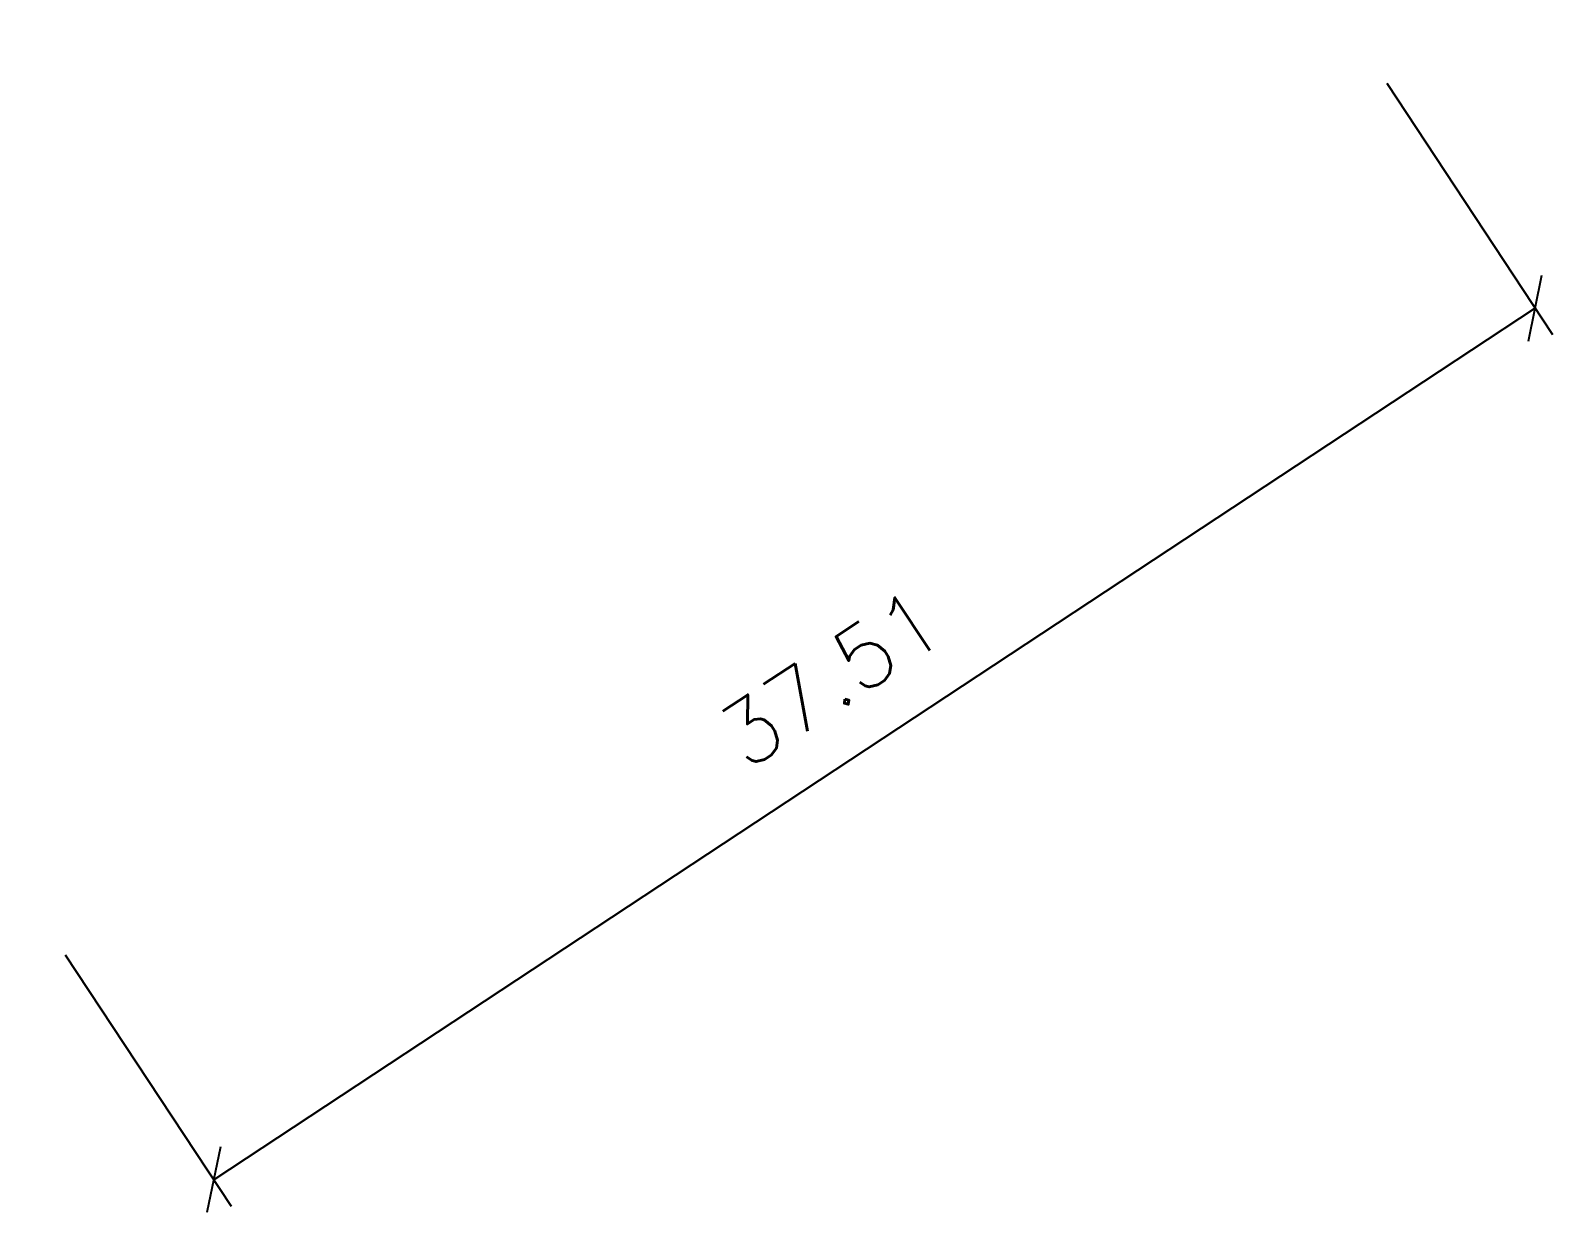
# Model space of a CAD drawing. Header units: millimetres. Extents: x 55520 to 96084, y -58491 to -49645.
# Drawn here: x 60070.95 to 60107.02, y -50706.45 to -50678.43 of the extents above; entities that cross this region are included whole.
import ezdxf

# ---------------------------------------------------------------- set-up
doc = ezdxf.new("R2010")
doc.units = ezdxf.units.MM
doc.header["$PDMODE"] = 35
doc.layers.add('ARQ-COTAS', color=1, linetype='Continuous')
doc.styles.add('Romans_Anot', font='romans.shx')
doc.dimstyles.new('Escala 1-750', dxfattribs={"dimscale": 7.5, "dimtxt": 0.2, "dimasz": 0.15, "dimexe": 0.1, "dimexo": 0.2, "dimgap": 0.15, "dimtad": 1, "dimzin": 4, "dimdsep": 46, "dimtxsty": 'Romans_Anot', "dimblk": 'OBLIQUE', "dimcen": 0.25, "dimclrd": 256, "dimclre": 256, "dimclrt": 2, "dimadec": 0, "dimazin": 0, "dimtfac": 1, "dimtix": 1, "dimtmove": 2, "dimatfit": 3, "dimfxl": 1, "dimtfillclr": 256, "dimlwd": -1, "dimlwe": -1, "dimarcsym": 0})

# ---------------------------------------------------------------- blocks, each defined once
blk = doc.blocks.new('_Oblique')
at = {"color": 0, "linetype": 'ByBlock', "lineweight": -2}
blk.add_line((-0.5, -0.5), (0.5, 0.5), dxfattribs=at)
blk = doc.blocks.new('*D76')
at = {"layer": 'ARQ-COTAS', "transparency": 16777216}
for p, q in [((60103.088, -50679.684), (60107.016, -50685.64)), ((60106.603, -50685.014), (60075.295, -50705.667)), ((60071.779, -50700.337), (60075.708, -50706.293))]:
    blk.add_line(p, q, dxfattribs=at)
at = {"layer": 'Defpoints', "color": 0, "transparency": 16777216}
for p in [(60102.262, -50678.432), (60070.953, -50699.085), (60075.295, -50705.667)]:
    blk.add_point(p, dxfattribs=at)
at = {"layer": 'ARQ-COTAS', "transparency": 16777216, "xscale": 1.125, "yscale": 1.125, "zscale": 1.125}
for p, rotation in [((60106.603, -50685.014), 33.41130661600133), ((60075.295, -50705.667), 213.4113066160014)]:
    blk.add_blockref('_Oblique', p, dxfattribs=dict(at, rotation=rotation))
at = {"layer": 'ARQ-COTAS', "color": 2, "transparency": 16777216, "insert": (60089.917, -50693.775), "char_height": 1.5, "attachment_point": 5, "rotation": 33.4113, "style": 'Romans_Anot'}
blk.add_mtext('37.51', dxfattribs=at)
blk = doc.blocks.new('*D134')
at = {"layer": 'ARQ-COTAS', "transparency": 16777216}
for p, q in [((60103.088, -50679.684), (60107.016, -50685.64)), ((60106.603, -50685.014), (60075.295, -50705.667)), ((60071.779, -50700.337), (60075.708, -50706.293))]:
    blk.add_line(p, q, dxfattribs=at)
at = {"layer": 'Defpoints', "color": 0, "transparency": 16777216}
for p in [(60102.262, -50678.432), (60070.953, -50699.085), (60075.295, -50705.667)]:
    blk.add_point(p, dxfattribs=at)
at = {"layer": 'ARQ-COTAS', "transparency": 16777216, "xscale": 1.125, "yscale": 1.125, "zscale": 1.125}
for p, rotation in [((60106.603, -50685.014), 33.41130661600133), ((60075.295, -50705.667), 213.4113066160014)]:
    blk.add_blockref('_Oblique', p, dxfattribs=dict(at, rotation=rotation))
at = {"layer": 'ARQ-COTAS', "color": 2, "transparency": 16777216, "insert": (60089.917, -50693.775), "char_height": 1.5, "attachment_point": 5, "rotation": 33.4113, "style": 'Romans_Anot'}
blk.add_mtext('37.51', dxfattribs=at)

msp = doc.modelspace()

# ---------------------------------------------------------------- dimensions: what is measured, and where the dimension line sits
at = {"layer": 'ARQ-COTAS'}
for picture in ['*D76', '*D134']:
    dim = msp.add_aligned_dim(p1=(60102.262, -50678.432), p2=(60070.953, -50699.085), distance=7.884, dimstyle='Escala 1-750', dxfattribs=at)
    dim.commit()
    dim.dimension.update_dxf_attribs({"geometry": picture, "text_midpoint": (60089.917, -50693.775)})

doc.saveas('drawing.dxf')
